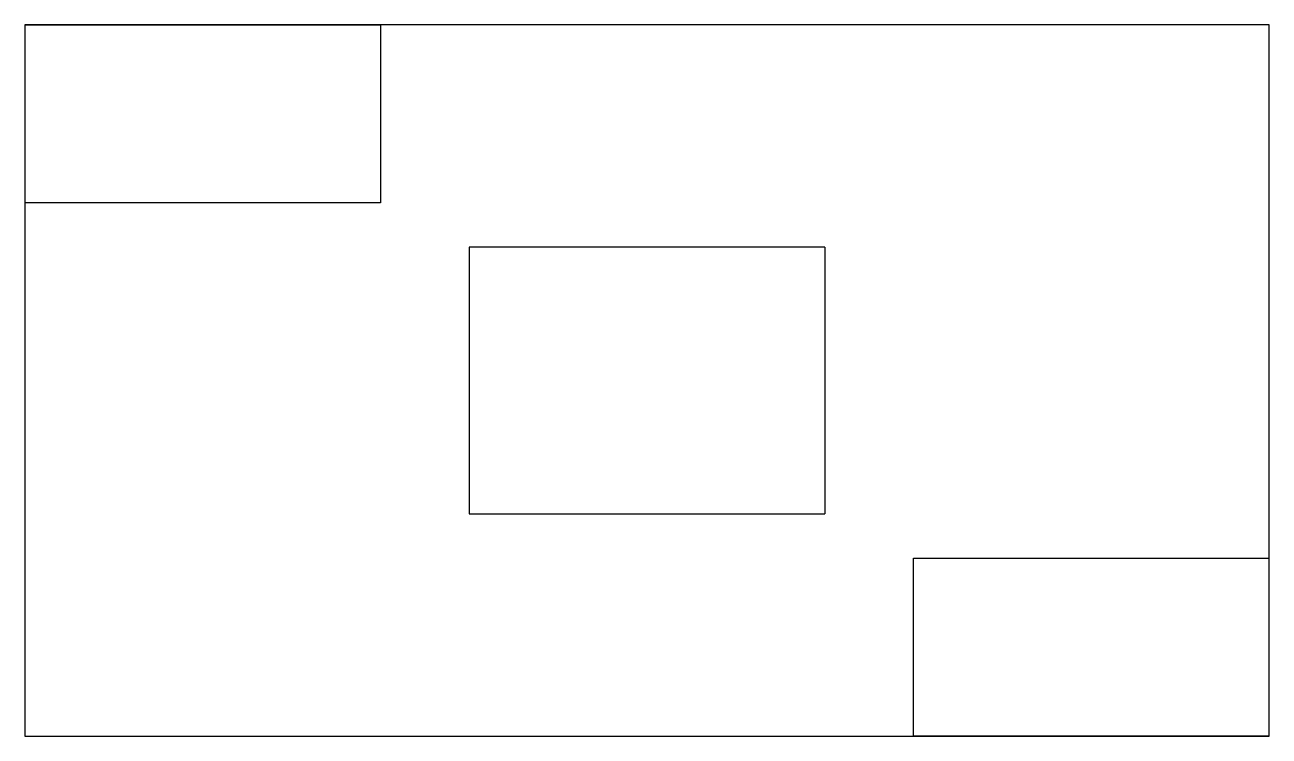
# Model space of a CAD drawing. Header units: millimetres. Extents: x -345.9 to -289.9, y 315.9 to 347.9.
import ezdxf

# ---------------------------------------------------------------- set-up
doc = ezdxf.new("R2010")
doc.units = ezdxf.units.MM

msp = doc.modelspace()

# ---------------------------------------------------------------- linework, layer by layer
for p, q in [((-345.947, 347.918), (-329.947, 347.918)), ((-289.947, 347.918), (-345.947, 347.918)), ((-345.947, 347.918), (-345.947, 315.918)), ((-329.947, 347.918), (-329.947, 339.918)), ((-289.947, 315.918), (-289.947, 347.918)), ((-329.947, 339.918), (-345.947, 339.918)), ((-325.947, 337.918), (-325.947, 325.918)), ((-309.947, 337.918), (-325.947, 337.918)), ((-309.947, 337.918), (-309.947, 325.918)), ((-325.947, 325.918), (-309.947, 325.918)), ((-305.947, 315.918), (-305.947, 323.918)), ((-305.947, 323.918), (-289.947, 323.918)), ((-345.947, 315.918), (-289.947, 315.918)), ((-289.947, 315.918), (-305.947, 315.918))]:
    msp.add_line(p, q)

doc.saveas('drawing.dxf')
